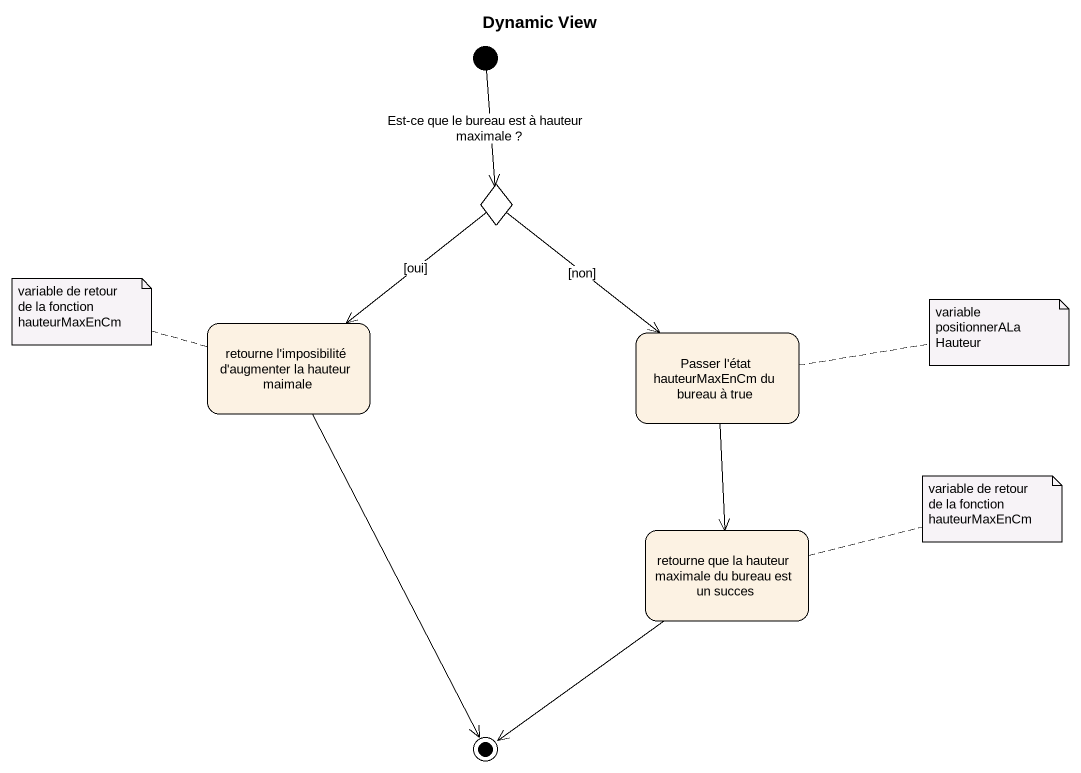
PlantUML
@startuml
title Dynamic View
hide empty description
state choice1 <<choice>>
state "retourne l'imposibilité d'augmenter la hauteur maimale" as retourne_l_imposibilité_d
state "Passer l'état hauteurMaxEnCm du bureau à true" as Passer_l_état
state "retourne que la hauteur maximale du bureau est un succes" as retourne_que_la_hauteur
[*] --> choice1 : Est-ce que le bureau est à hauteur maximale ?
choice1 --> retourne_l_imposibilité_d : [oui]
choice1 --> Passer_l_état : [non]
Passer_l_état --> retourne_que_la_hauteur
retourne_l_imposibilité_d --> [*]
retourne_que_la_hauteur --> [*]
note left of retourne_l_imposibilité_d : variable de retour de la fonction hauteurMaxEnCm
note right of Passer_l_état : variable positionnerALaHauteur
note right of retourne_que_la_hauteur : variable de retour de la fonction hauteurMaxEnCm
@enduml
